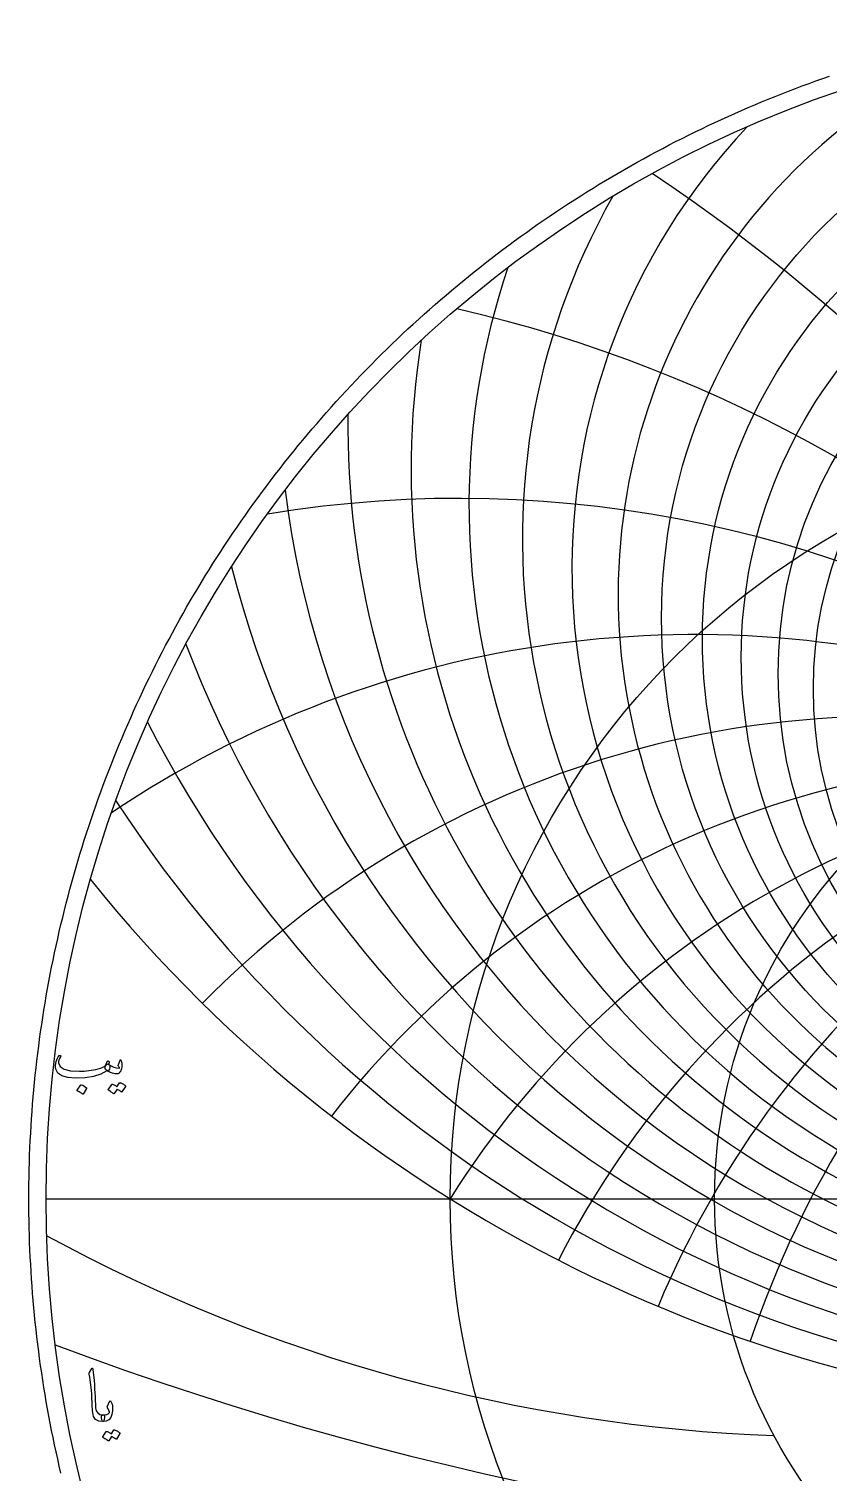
# Model space of a CAD drawing. Header units: millimetres. Extents: x -80 to 80, y -80 to 82.
# Drawn here: x -80.4 to -26.2, y -18.5 to 79.2 of the extents above; entities that cross this region are included whole.
import ezdxf

# ---------------------------------------------------------------- set-up
doc = ezdxf.new("R2010")
doc.units = ezdxf.units.MM
for name, color, linetype in [('CUT_OUTER', 1, 'Continuous'), ('ENGRAVE', 7, 'Continuous'), ('ENGRAVE_FINE', 8, 'Continuous'), ('TEXT', 5, 'Continuous')]:
    doc.layers.add(name, color=color, linetype=linetype)

msp = doc.modelspace()

# ---------------------------------------------------------------- linework, layer by layer
at = {"layer": 'CUT_OUTER'}
msp.add_lwpolyline([(-78.1952, -18.5701), (-78.3077, -18.09), (-78.4172, -17.6092), (-78.5238, -17.1277), (-78.6274, -16.6455), (-78.728, -16.1628), (-78.8257, -15.6794), (-78.9204, -15.1954), (-79.0122, -14.7109), (-79.101, -14.2258), (-79.1868, -13.7402), (-79.2696, -13.2541), (-79.3494, -12.7674), (-79.4263, -12.2803), (-79.5001, -11.7927), (-79.571, -11.3047), (-79.6388, -10.8163), (-79.7037, -10.3274), (-79.7656, -9.8381), (-79.8244, -9.3485), (-79.8803, -8.8586), (-79.9332, -8.3683), (-79.983, -7.8776), (-80.0298, -7.3867), (-80.0736, -6.8955), (-80.1144, -6.4041), (-80.1522, -5.9124), (-80.187, -5.4205), (-80.2188, -4.9283), (-80.2475, -4.436), (-80.2732, -3.9436), (-80.2959, -3.4509), (-80.3155, -2.9582), (-80.3322, -2.4653), (-80.3458, -1.9724), (-80.3564, -1.4793), (-80.3639, -0.9863), (-80.3685, -0.4931), (-80.37, 0), (-80.3685, 0.4931), (-80.3639, 0.9863), (-80.3564, 1.4793), (-80.3458, 1.9724), (-80.3322, 2.4653), (-80.3155, 2.9582), (-80.2959, 3.4509), (-80.2732, 3.9436), (-80.2475, 4.436), (-80.2188, 4.9283), (-80.187, 5.4205), (-80.1522, 5.9124), (-80.1144, 6.4041), (-80.0736, 6.8955), (-80.0298, 7.3867), (-79.983, 7.8776), (-79.9332, 8.3683), (-79.8803, 8.8586), (-79.8244, 9.3485), (-79.7656, 9.8381), (-79.7037, 10.3274), (-79.6388, 10.8163), (-79.571, 11.3047), (-79.5001, 11.7927), (-79.4263, 12.2803), (-79.3494, 12.7674), (-79.2696, 13.2541), (-79.1868, 13.7402), (-79.101, 14.2258), (-79.0122, 14.7109), (-78.9204, 15.1954), (-78.8257, 15.6794), (-78.728, 16.1628), (-78.6274, 16.6455), (-78.5238, 17.1277), (-78.4172, 17.6092), (-78.3077, 18.09), (-78.1952, 18.5701), (-78.0798, 19.0496), (-77.9614, 19.5283), (-77.8401, 20.0063), (-77.7159, 20.4836), (-77.5888, 20.96), (-77.4587, 21.4357), (-77.3257, 21.9106), (-77.1898, 22.3846), (-77.051, 22.8578), (-76.9093, 23.3302), (-76.7647, 23.8016), (-76.6172, 24.2722), (-76.4668, 24.7419), (-76.3136, 25.2106), (-76.1575, 25.6784), (-75.9985, 26.1452), (-75.8366, 26.611), (-75.6719, 27.0758), (-75.5043, 27.5396), (-75.3339, 28.0024), (-75.1607, 28.4641), (-74.9846, 28.9248), (-74.8057, 29.3843), (-74.624, 29.8428), (-74.4395, 30.3001), (-74.2522, 30.7563), (-74.0621, 31.2113), (-73.8692, 31.6651), (-73.6735, 32.1178), (-73.475, 32.5692), (-73.2738, 33.0195), (-73.0698, 33.4684), (-72.8631, 33.9162), (-72.6536, 34.3626), (-72.4414, 34.8078), (-72.2265, 35.2516), (-72.0088, 35.6941), (-71.7884, 36.1353), (-71.5654, 36.5751), (-71.3396, 37.0135), (-71.1111, 37.4505), (-70.88, 37.8862), (-70.6462, 38.3204), (-70.4098, 38.7531), (-70.1706, 39.1844), (-69.9289, 39.6142), (-69.6845, 40.0426), (-69.4375, 40.4694), (-69.1879, 40.8947), (-68.9356, 41.3184), (-68.6808, 41.7406), (-68.4234, 42.1613), (-68.1634, 42.5803), (-67.9009, 42.9978), (-67.6358, 43.4136), (-67.3681, 43.8278), (-67.0979, 44.2403), (-66.8252, 44.6512), (-66.55, 45.0604), (-66.2722, 45.4679), (-65.992, 45.8736), (-65.7093, 46.2777), (-65.4241, 46.68), (-65.1364, 47.0806), (-64.8463, 47.4794), (-64.5538, 47.8764), (-64.2588, 48.2715), (-63.9614, 48.6649), (-63.6616, 49.0565), (-63.3594, 49.4462), (-63.0548, 49.834), (-62.7479, 50.22), (-62.4385, 50.604), (-62.1269, 50.9862), (-61.8128, 51.3664), (-61.4965, 51.7447), (-61.1778, 52.1211), (-60.8569, 52.4955), (-60.5336, 52.8679), (-60.2081, 53.2384), (-59.8803, 53.6068), (-59.5502, 53.9732), (-59.2179, 54.3376), (-58.8834, 54.6999), (-58.5467, 55.0602), (-58.2077, 55.4184), (-57.8666, 55.7745), (-57.5233, 56.1285), (-57.1778, 56.4804), (-56.8302, 56.8302), (-56.4804, 57.1778), (-56.1285, 57.5233), (-55.7745, 57.8666), (-55.4184, 58.2077), (-55.0602, 58.5467), (-54.6999, 58.8834), (-54.3376, 59.2179), (-53.9732, 59.5502), (-53.6068, 59.8803), (-53.2384, 60.2081), (-52.8679, 60.5336), (-52.4955, 60.8569), (-52.1211, 61.1778), (-51.7447, 61.4965), (-51.3664, 61.8128), (-50.9862, 62.1269), (-50.604, 62.4385), (-50.22, 62.7479), (-49.834, 63.0548), (-49.4462, 63.3594), (-49.0565, 63.6616), (-48.6649, 63.9614), (-48.2715, 64.2588), (-47.8764, 64.5538), (-47.4794, 64.8463), (-47.0806, 65.1364), (-46.68, 65.4241), (-46.2777, 65.7093), (-45.8736, 65.992), (-45.4679, 66.2722), (-45.0604, 66.55), (-44.6512, 66.8252), (-44.2403, 67.0979), (-43.8278, 67.3681), (-43.4136, 67.6358), (-42.9978, 67.9009), (-42.5803, 68.1634), (-42.1613, 68.4234), (-41.7406, 68.6808), (-41.3184, 68.9356), (-40.8947, 69.1879), (-40.4694, 69.4375), (-40.0426, 69.6845), (-39.6142, 69.9289), (-39.1844, 70.1706), (-38.7531, 70.4098), (-38.3204, 70.6462), (-37.8862, 70.88), (-37.4505, 71.1111), (-37.0135, 71.3396), (-36.5751, 71.5654), (-36.1353, 71.7884), (-35.6941, 72.0088), (-35.2516, 72.2265), (-34.8078, 72.4414), (-34.3626, 72.6536), (-33.9162, 72.8631), (-33.4684, 73.0698), (-33.0195, 73.2738), (-32.5692, 73.475), (-32.1178, 73.6735), (-31.6651, 73.8692), (-31.2113, 74.0621), (-30.7563, 74.2522), (-30.3001, 74.4395), (-29.8428, 74.624), (-29.3843, 74.8057), (-28.9248, 74.9846), (-28.4641, 75.1607), (-28.0024, 75.3339), (-27.5396, 75.5043), (-27.0758, 75.6719), (-26.611, 75.8366), (-26.1452, 75.9985)], dxfattribs=at)
at = {"layer": 'ENGRAVE'}
msp.add_lwpolyline([(-79.2, 0), (79.2, 0)], dxfattribs=at)
for centre, radius in [((0, 0), 79.2), ((0, 35.5415), 29.6347), ((0, 0), 51.8435), ((0, 0), 33.9362)]:
    msp.add_circle(centre, radius, dxfattribs=at)
for centre, radius, start, end in [((0, 42.6886), 43.5935, 136.755025, 43.244975), ((0, 55.7419), 63.49, 187.023563, 352.976437), ((0, -32.3954), 61.1327, 32, 148), ((0, -32.3954), 61.1327, 32, 148), ((0, 82.9669), 97.8328, 218.84522, 321.15478), ((-25.6677, 95.7931), 111.9058, 241.444032, 267.827192)]:
    msp.add_arc(centre, radius, start, end, dxfattribs=at)
at = {"layer": 'ENGRAVE_FINE'}
for centre, radius in [((0, 39.3358), 37.5254), ((0, 37.9264), 34.7555), ((0, 36.6672), 32.1315), ((0, 34.5354), 27.2493)]:
    msp.add_circle(centre, radius, dxfattribs=at)
for centre, radius, start, end in [((0, 40.9152), 40.4628, 116.571732, 63.428268), ((-105.885, -32.3954), 122.2654, 8.787171, 56.364444), ((-105.885, -32.3954), 122.2654, 8.787171, 56.364444), ((0, 44.6848), 46.9483, 150.410733, 29.589267), ((0, 46.9391), 50.5643, 161.418489, 18.581511), ((-72.8551, -32.3954), 95.1056, 11.916411, 76.960311), ((-72.8551, -32.3954), 95.1056, 11.916411, 76.960311), ((0, 49.495), 54.4869, 170.889161, 9.110839), ((0, 52.4066), 58.7721, 179.330047, 0.669953), ((-51.2964, -32.3954), 79.8031, 15.23187, 99.317844), ((-51.2964, -32.3954), 79.8031, 15.23187, 99.317844), ((0, 59.5879), 68.7293, 194.145933, 345.854067), ((-35.295, -32.3954), 70.59, 18.800401, 123.997775), ((-35.295, -32.3954), 70.59, 18.800401, 123.997775), ((35.295, -32.3954), 70.59, 56.002225, 161.199599), ((35.295, -32.3954), 70.59, 56.002225, 161.199599), ((0, 64.057), 74.6047, 200.815648, 339.184352), ((0, 69.2977), 81.2667, 207.116681, 332.883319), ((-22.2505, -32.3954), 65.0561, 22.705937, 135.460343), ((-22.2505, -32.3954), 65.0561, 22.705937, 135.460343), ((22.2505, -32.3954), 65.0561, 44.539657, 157.294063), ((22.2505, -32.3954), 65.0561, 44.539657, 157.294063), ((-10.7793, -32.3954), 62.0758, 27.057329, 142.266342), ((-10.7793, -32.3954), 62.0758, 27.057329, 142.266342), ((10.7793, -32.3954), 62.0758, 37.733658, 152.942671), ((10.7793, -32.3954), 62.0758, 37.733658, 152.942671), ((0, 75.5094), 88.9171, 213.110895, 326.889105), ((0, 199.0281), 223.2031, 249.38669, 290.61331)]:
    msp.add_arc(centre, radius, start, end, dxfattribs=at)
at = {"layer": 'TEXT'}
for points in [[(-74.9681, 9.0996), (-74.9632, 9.0971), (-74.9587, 9.0946), (-74.9545, 9.0921), (-74.9506, 9.0896), (-74.9467, 9.0868), (-74.9424, 9.0834), (-74.9379, 9.0793), (-74.9331, 9.0746), (-74.8928, 9.0272), (-74.8769, 8.9597), (-74.8853, 8.8723), (-74.9181, 8.7649), (-74.9484, 8.6996), (-74.9793, 8.6587), (-75.0108, 8.6422), (-75.043, 8.65), (-75.0592, 8.6578), (-75.073, 8.6612), (-75.0842, 8.6603), (-75.093, 8.655), (-75.5026, 8.4308), (-75.9923, 8.2728), (-76.5618, 8.1809), (-77.2113, 8.1553), (-77.7365, 8.2003), (-78.1331, 8.3202), (-78.401, 8.5151), (-78.5403, 8.7849), (-78.5618, 8.9123), (-78.5665, 9.0397), (-78.5543, 9.1671), (-78.5253, 9.2945), (-78.4856, 9.4072), (-78.4366, 9.5105), (-78.3782, 9.6045), (-78.3105, 9.6892), (-78.2977, 9.6998), (-78.2842, 9.7066), (-78.2702, 9.7098), (-78.2555, 9.7091), (-78.2418, 9.7032), (-78.2305, 9.6954), (-78.2218, 9.6857), (-78.2155, 9.6742), (-78.2127, 9.6629), (-78.2143, 9.6492), (-78.2202, 9.6329), (-78.2305, 9.6142), (-78.303, 9.508), (-78.3504, 9.4044), (-78.3729, 9.3032), (-78.3704, 9.2045), (-78.2518, 8.9572), (-77.9757, 8.7799), (-77.5423, 8.6724), (-76.9515, 8.635), (-76.7893, 8.6375), (-76.6274, 8.645), (-76.4658, 8.6575), (-76.3045, 8.6749), (-76.1445, 8.6974), (-75.9866, 8.7249), (-75.831, 8.7574), (-75.6775, 8.7948), (-75.5286, 8.8373), (-75.4065, 8.8798), (-75.3112, 8.9222), (-75.2428, 8.9647), (-75.2165, 8.9872), (-75.1923, 9.0147), (-75.1702, 9.0472), (-75.1504, 9.0846), (-75.1318, 9.1265), (-75.1136, 9.1721), (-75.0956, 9.2214), (-75.078, 9.2745), (-75.0711, 9.2907), (-75.0605, 9.3045), (-75.0461, 9.3157), (-75.028, 9.3244), (-75.0086, 9.3291), (-74.9905, 9.3282), (-74.9737, 9.3216), (-74.9581, 9.3094), (-74.9456, 9.2926), (-74.9381, 9.272), (-74.9356, 9.2476), (-74.9381, 9.2195)], [(-75.1179, 8.6999), (-75.1723, 8.7514), (-75.2004, 8.8161), (-75.2022, 8.8938), (-75.1779, 8.9847), (-75.1251, 9.0662), (-75.0767, 9.1158), (-75.0327, 9.1336), (-74.993, 9.1196), (-74.8057, 8.9956), (-74.6183, 8.9085), (-74.431, 8.8582), (-74.2436, 8.8448), (-74.2371, 8.8461), (-74.2324, 8.8498), (-74.2296, 8.856), (-74.2286, 8.8648), (-74.2333, 8.8813), (-74.2474, 8.906), (-74.2708, 8.9388), (-74.3036, 8.9797), (-74.3098, 8.9922), (-74.3136, 9.0047), (-74.3148, 9.0172), (-74.3136, 9.0297), (-74.1937, 9.3744), (-74.188, 9.3875), (-74.1812, 9.3969), (-74.173, 9.4025), (-74.1637, 9.4044), (-74.1543, 9.4028), (-74.1462, 9.3981), (-74.1393, 9.3903), (-74.1337, 9.3794), (-74.0962, 9.2673), (-74.0737, 9.1558), (-74.0663, 9.045), (-74.0737, 8.9347), (-74.0981, 8.7977), (-74.1312, 8.6862), (-74.173, 8.6003), (-74.2236, 8.54), (-74.262, 8.5069), (-74.2973, 8.4826), (-74.3295, 8.467), (-74.3585, 8.4601), (-74.5259, 8.4564), (-74.7083, 8.4951), (-74.9056, 8.5763), (-75.1179, 8.6999)], [(-74.2286, 7.8506), (-74.2224, 7.8568), (-74.2136, 7.8606), (-74.2024, 7.8618), (-74.1887, 7.8606), (-74.1395, 7.8421), (-74.0919, 7.8219), (-74.0458, 7.7997), (-74.0013, 7.7756), (-73.9581, 7.7494), (-73.9157, 7.7207), (-73.8744, 7.6895), (-73.8339, 7.6557), (-73.8261, 7.6454), (-73.8227, 7.6345), (-73.8236, 7.6229), (-73.8289, 7.6108), (-74.0688, 7.2311), (-74.0753, 7.2261), (-74.085, 7.2261), (-74.0978, 7.2311), (-74.1137, 7.2411), (-74.1246, 7.2503), (-74.1424, 7.2629), (-74.1671, 7.279), (-74.1986, 7.2985), (-74.2374, 7.3218), (-74.2836, 7.3491), (-74.3373, 7.3805), (-74.3985, 7.4159), (-74.5883, 7.1211), (-74.5971, 7.1121), (-74.6083, 7.1099), (-74.6221, 7.1146), (-74.6383, 7.1261), (-74.6524, 7.1361), (-74.6745, 7.1511), (-74.7048, 7.1711), (-74.7432, 7.1961), (-74.7904, 7.2261), (-74.8469, 7.261), (-74.9128, 7.301), (-74.988, 7.346), (-74.9958, 7.3535), (-74.9993, 7.361), (-74.9983, 7.3685), (-74.993, 7.3759), (-74.7482, 7.7407), (-74.742, 7.7469), (-74.7332, 7.7507), (-74.722, 7.7519), (-74.7083, 7.7507), (-74.6664, 7.7371), (-74.6258, 7.7213), (-74.5865, 7.7033), (-74.5484, 7.6832), (-74.5115, 7.6612), (-74.4759, 7.6376), (-74.4416, 7.6125), (-74.4085, 7.5858)], [(-76.8616, 7.7107), (-76.8553, 7.7169), (-76.8466, 7.7207), (-76.8354, 7.7219), (-76.8216, 7.7207), (-76.7245, 7.6813), (-76.633, 7.6332), (-76.5471, 7.5764), (-76.4669, 7.5108), (-76.4591, 7.5008), (-76.4557, 7.4909), (-76.4566, 7.4809), (-76.4619, 7.4709), (-76.6967, 7.0912), (-76.7055, 7.0821), (-76.7167, 7.0799), (-76.7304, 7.0846), (-76.7467, 7.0962), (-76.7607, 7.1062), (-76.7829, 7.1211), (-76.8132, 7.1411), (-76.8516, 7.1661), (-76.8987, 7.1961), (-76.9553, 7.2311), (-77.0212, 7.271), (-77.0964, 7.316), (-77.1064, 7.3235), (-77.1114, 7.331), (-77.1114, 7.3385), (-77.1064, 7.346)], [(-76.1088, -11.4891), (-76.0991, -11.4742), (-76.09, -11.4642), (-76.0816, -11.4592), (-76.0738, -11.4592), (-76.0619, -11.4657), (-76.0513, -11.4854), (-76.042, -11.5182), (-76.0338, -11.5641), (-75.9926, -11.9372), (-75.9589, -12.2823), (-75.9327, -12.5992), (-75.9139, -12.8881), (-75.9019, -13.1351), (-75.8908, -13.3564), (-75.8807, -13.5522), (-75.8715, -13.7224), (-75.8635, -13.867), (-75.8571, -13.986), (-75.8523, -14.0793), (-75.849, -14.1471), (-75.8046, -14.35), (-75.7066, -14.4993), (-75.5548, -14.5949), (-75.3494, -14.6367), (-75.2922, -14.6517), (-75.2557, -14.6867), (-75.2398, -14.7416), (-75.2445, -14.8166), (-75.2679, -14.9346), (-75.2932, -15.0189), (-75.3203, -15.0695), (-75.3494, -15.0864), (-75.6385, -15.0483), (-75.8515, -14.934), (-75.9883, -14.7435), (-76.0488, -14.4768), (-76.0584, -14.3493), (-76.0669, -14.2214), (-76.0746, -14.0932), (-76.0813, -13.9647), (-76.0874, -13.8359), (-76.0932, -13.7068), (-76.0986, -13.5774), (-76.1038, -13.4476), (-76.1132, -13.2002), (-76.1263, -12.9774), (-76.1431, -12.7792), (-76.1637, -12.6058), (-76.1881, -12.4392), (-76.2162, -12.2617), (-76.2481, -12.0732), (-76.2836, -11.8738), (-76.2883, -11.8379), (-76.2874, -11.8051), (-76.2808, -11.7755), (-76.2687, -11.7489)], [(-75.0496, -14.0322), (-74.9097, -13.7224), (-74.8891, -13.6884), (-74.8672, -13.6762), (-74.8441, -13.6859), (-74.8198, -13.7174), (-74.7748, -13.8119), (-74.7398, -13.9104), (-74.7149, -14.013), (-74.6999, -14.1196), (-74.6952, -14.2309), (-74.7011, -14.3476), (-74.7177, -14.4695), (-74.7448, -14.5967), (-74.8276, -14.8109), (-74.9559, -14.9639), (-75.1299, -15.0558), (-75.3494, -15.0864), (-75.3747, -15.0704), (-75.4006, -15.0227), (-75.4271, -14.943), (-75.4543, -14.8316), (-75.4621, -14.7719), (-75.4605, -14.7229), (-75.4496, -14.6845), (-75.4293, -14.6567), (-75.4131, -14.6461), (-75.3943, -14.6392), (-75.3731, -14.6361), (-75.3494, -14.6367), (-75.211, -14.6323), (-75.0908, -14.6042), (-74.9887, -14.5524), (-74.9047, -14.4768), (-74.901, -14.4709), (-74.8997, -14.4631), (-74.901, -14.4534), (-74.9047, -14.4419), (-74.9244, -14.3713), (-74.9534, -14.2995), (-74.9918, -14.2264), (-75.0396, -14.1521), (-75.0552, -14.124), (-75.0621, -14.0946), (-75.0602, -14.064), (-75.0496, -14.0322)], [(-74.6049, -15.6509), (-74.5987, -15.6447), (-74.59, -15.6409), (-74.5787, -15.6397), (-74.565, -15.6409), (-74.5158, -15.6593), (-74.4682, -15.6796), (-74.4221, -15.7018), (-74.3776, -15.7259), (-74.3344, -15.7521), (-74.2921, -15.7808), (-74.2507, -15.812), (-74.2103, -15.8458), (-74.2024, -15.8561), (-74.199, -15.867), (-74.2, -15.8786), (-74.2053, -15.8907), (-74.4451, -16.2704), (-74.4516, -16.2754), (-74.4613, -16.2754), (-74.4741, -16.2704), (-74.49, -16.2604), (-74.501, -16.2512), (-74.5188, -16.2386), (-74.5434, -16.2225), (-74.575, -16.203), (-74.6137, -16.1797), (-74.6599, -16.1524), (-74.7136, -16.121), (-74.7748, -16.0856), (-74.9647, -16.3804), (-74.9734, -16.3894), (-74.9847, -16.3916), (-74.9984, -16.3869), (-75.0146, -16.3754), (-75.0287, -16.3654), (-75.0509, -16.3504), (-75.0811, -16.3304), (-75.1196, -16.3054), (-75.1667, -16.2754), (-75.2232, -16.2405), (-75.2891, -16.2005), (-75.3644, -16.1555), (-75.3722, -16.148), (-75.3756, -16.1405), (-75.3747, -16.133), (-75.3694, -16.1255), (-75.1245, -15.7608), (-75.1183, -15.7546), (-75.1096, -15.7508), (-75.0983, -15.7496), (-75.0846, -15.7508), (-75.0427, -15.7644), (-75.0021, -15.7802), (-74.9628, -15.7981), (-74.9247, -15.8183), (-74.8879, -15.8403), (-74.8523, -15.8639), (-74.8179, -15.889), (-74.7848, -15.9157)]]:
    msp.add_lwpolyline(points, close=True, dxfattribs=at)

doc.saveas('drawing.dxf')
